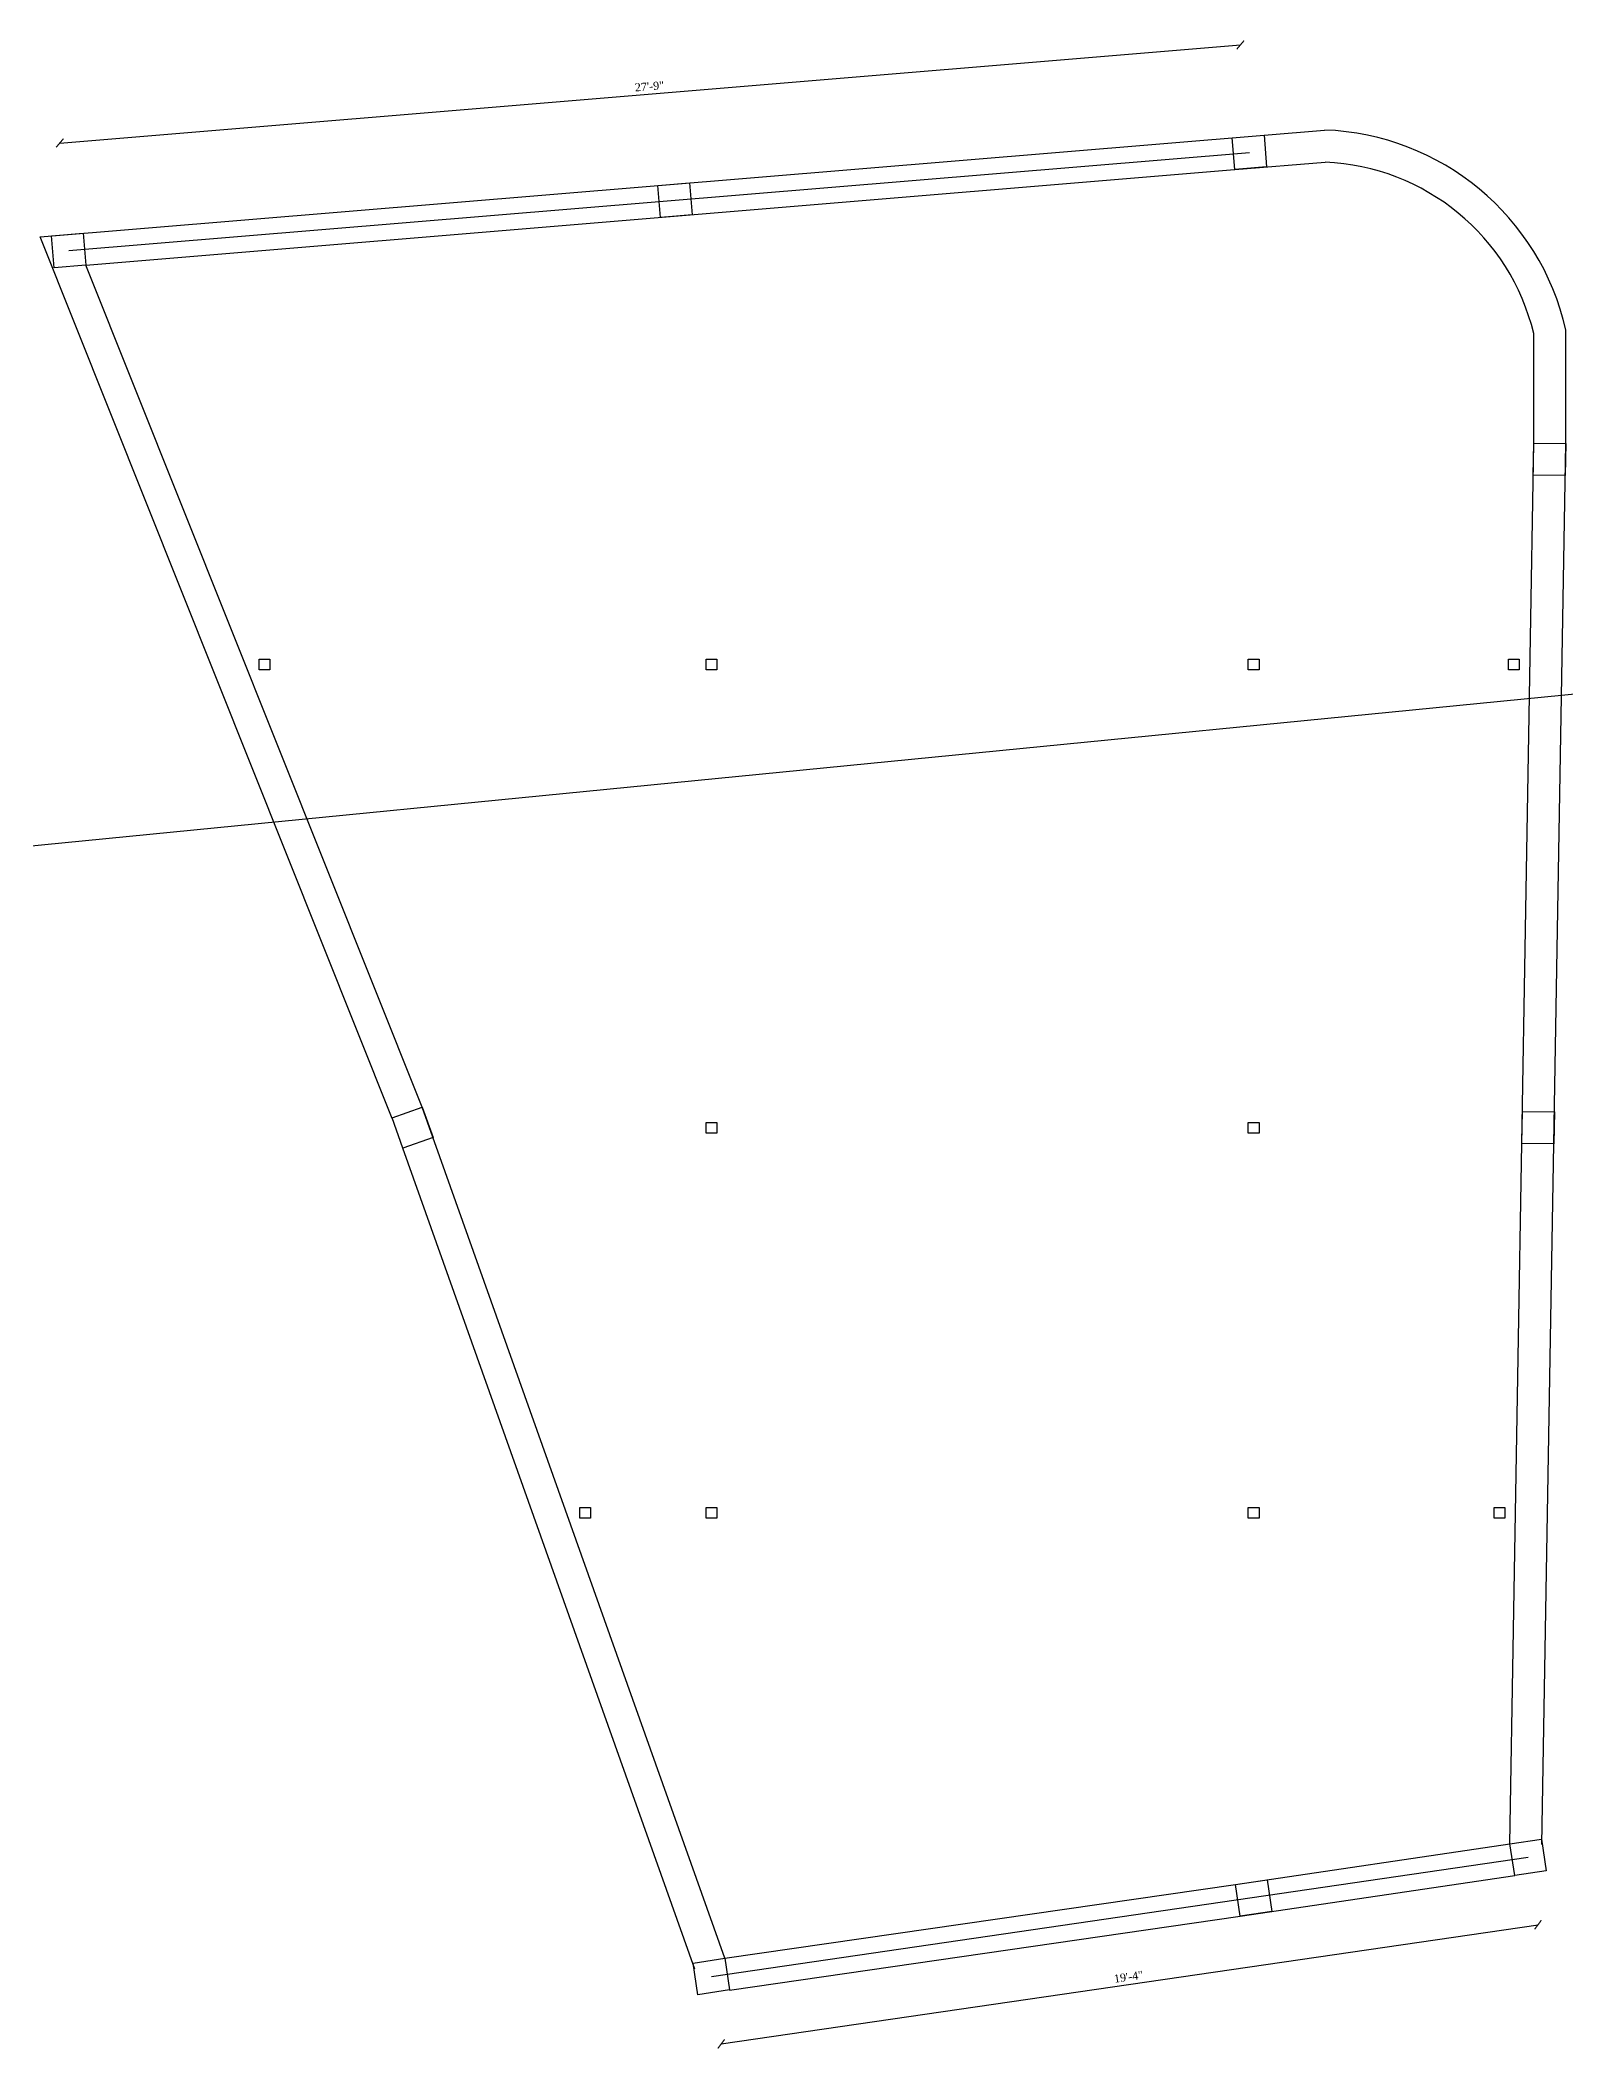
# Model space of a CAD drawing. Header units: inches. Extents: x 62067 to 68611, y -6056 to -4501.
# Drawn here: x 63748 to 64177, y -5066 to -4501 of the extents above; entities that cross this region are included whole.
import ezdxf

# ---------------------------------------------------------------- set-up
doc = ezdxf.new("R2010")
doc.units = ezdxf.units.IN
doc.header["$MEASUREMENT"] = 0
doc.layers.add('ELEVATION', color=6, linetype='Continuous', lineweight=30)
doc.styles.get("Standard").update_dxf_attribs({"font": 'times.ttf'})
doc.dimstyles.get("Standard").update_dxf_attribs({"dimtxt": 2.25, "dimasz": 2.25, "dimexe": 0.18, "dimexo": 0.0625, "dimgap": 1, "dimtad": 1, "dimdec": 1, "dimzin": 0, "dimdsep": 46, "dimlunit": 4, "dimtxsty": 'Standard', "dimblk": 'ARCHTICK', "dimcen": 0.09, "dimse1": 1, "dimse2": 1, "dimadec": 0, "dimazin": 0, "dimtfac": 1, "dimtdec": 1, "dimtofl": 0, "dimtmove": 0, "dimatfit": 3, "dimldrblk": 'ARCHTICK', "dimfxl": 1, "dimtolj": 1, "dimtzin": 0, "dimarcsym": 0})

# ---------------------------------------------------------------- blocks, each defined once
blk = doc.blocks.new('_ArchTick')
at = {"color": 0, "linetype": 'ByBlock', "const_width": 0.15}
blk.add_lwpolyline([(-0.5, -0.5), (0.5, 0.5)], dxfattribs=at)
blk = doc.blocks.new('*D656')
at = {"layer": 'Defpoints', "color": 0, "transparency": 16777216}
for p in [(64166.42, -5011.98), (64169.19, -5030.94), (63936.85, -5045.5)]:
    blk.add_point(p, dxfattribs=at)
at = {"layer": 'ELEVATION', "color": 0, "lineweight": -2, "transparency": 16777216}
blk.add_line((63939.62, -5064.46), (64169.19, -5030.94), dxfattribs=at)
at = {"layer": 'ELEVATION', "color": 0, "lineweight": -2, "transparency": 16777216, "xscale": 2.25, "yscale": 2.25, "zscale": 2.25}
for p, rotation in [((64169.19, -5030.94), 8.307572764890892), ((63939.62, -5064.46), 188.3075727648909)]:
    blk.add_blockref('_ArchTick', p, dxfattribs=dict(at, rotation=rotation))
at = {"layer": 'ELEVATION', "color": 0, "transparency": 16777216, "insert": (64054.09, -5045.58), "char_height": 2.25, "attachment_point": 5, "rotation": 8.3076}
blk.add_mtext('\\A1;19\'-4"', dxfattribs=at)
blk = doc.blocks.new('*D657')
at = {"layer": 'Defpoints', "color": 0, "transparency": 16777216}
for p in [(64085.55, -4502.28), (64088.06, -4532.5), (63756.21, -4560.1)]:
    blk.add_point(p, dxfattribs=at)
at = {"layer": 'ELEVATION', "color": 0, "lineweight": -2, "transparency": 16777216}
blk.add_line((63753.7, -4529.88), (64085.55, -4502.28), dxfattribs=at)
at = {"layer": 'ELEVATION', "color": 0, "lineweight": -2, "transparency": 16777216, "xscale": 2.25, "yscale": 2.25, "zscale": 2.25}
for p, rotation in [((64085.55, -4502.28), 4.754313452421121), ((63753.7, -4529.88), 184.7543134524211)]:
    blk.add_blockref('_ArchTick', p, dxfattribs=dict(at, rotation=rotation))
at = {"layer": 'ELEVATION', "color": 0, "transparency": 16777216, "insert": (63919.45, -4513.94), "char_height": 2.25, "attachment_point": 5, "rotation": 4.7543}
blk.add_mtext('\\A1;27\'-9"', dxfattribs=at)

msp = doc.modelspace()

# ---------------------------------------------------------------- linework, layer by layer
at = {"layer": 'ELEVATION'}
for p, q in [((63748.2, -4556.25), (64092.18, -4527.65)), ((64092.18, -4527.65), (64109.21, -4526.23)), ((63756.21, -4560.1), (64088.06, -4532.5)), ((64083.95, -4537.36), (64109.41, -4535.24)), ((63761.07, -4564.22), (64092.92, -4536.62)), ((63847.17, -4804.23), (63748.2, -4556.25)), ((63855.59, -4801.05), (63761.07, -4564.22)), ((64168, -4614.25), (64168, -4583.49)), ((64177, -4614.4), (64177, -4582.45)), ((64161.3, -5008.19), (64168, -4614.25)), ((64170.3, -5008.34), (64177, -4614.4)), ((63940.64, -5040.39), (63855.59, -4801.05)), ((63932.16, -5043.4), (63850.12, -4812.54)), ((64084.15, -5019.67), (64161.3, -5008.19)), ((63936.85, -5045.5), (64166.42, -5011.98)), ((63940.64, -5040.39), (64084.15, -5019.67)), ((64085.48, -5028.57), (64162.63, -5017.09)), ((63941.93, -5049.3), (64085.48, -5028.57))]:
    msp.add_line(p, q, dxfattribs=at)
msp.add_xline((65550.3, -4549.67), (0.9951761, 0.0981049), dxfattribs=at)
for points in [[(64083.21, -4528.39), (64092.18, -4527.65), (64092.92, -4536.62), (64083.95, -4537.36)], [(63921.76, -4541.82), (63930.73, -4541.07), (63931.48, -4550.04), (63922.51, -4550.79)], [(63751.35, -4555.99), (63760.32, -4555.25), (63761.07, -4564.22), (63752.1, -4564.96)], [(64168, -4614.25), (64177, -4614.4), (64176.85, -4623.4), (64167.85, -4623.25)], [(63809.73, -4675.05), (63812.73, -4675.05), (63812.73, -4678.05), (63809.73, -4678.05)], [(63935.35, -4675.05), (63938.35, -4675.05), (63938.35, -4678.05), (63935.35, -4678.05)], [(64087.77, -4675.05), (64090.77, -4675.05), (64090.77, -4678.05), (64087.77, -4678.05)], [(64160.92, -4675.05), (64163.92, -4675.05), (64163.92, -4678.05), (64160.92, -4678.05)], [(63847.11, -4804.06), (63855.59, -4801.05), (63858.61, -4809.53), (63850.12, -4812.54)], [(63935.35, -4805.3), (63938.35, -4805.3), (63938.35, -4808.3), (63935.35, -4808.3)], [(64087.77, -4805.3), (64090.77, -4805.3), (64090.77, -4808.3), (64087.77, -4808.3)], [(64164.81, -4802.22), (64173.81, -4802.37), (64173.65, -4811.37), (64164.65, -4811.22)], [(63899.85, -4913.63), (63902.85, -4913.63), (63902.85, -4916.63), (63899.85, -4916.63)], [(63935.35, -4913.63), (63938.35, -4913.63), (63938.35, -4916.63), (63935.35, -4916.63)], [(64087.77, -4913.63), (64090.77, -4913.63), (64090.77, -4916.63), (64087.77, -4916.63)], [(64156.86, -4913.63), (64159.86, -4913.63), (64159.86, -4916.63), (64156.86, -4916.63)], [(64161.3, -5008.19), (64170.21, -5006.87), (64171.53, -5015.77), (64162.63, -5017.09)], [(64084.15, -5019.67), (64093.05, -5018.34), (64094.38, -5027.25), (64085.48, -5028.57)], [(63931.74, -5041.71), (63940.64, -5040.39), (63941.96, -5049.29), (63933.06, -5050.61)]]:
    msp.add_lwpolyline(points, close=True, dxfattribs=at)
for radius, start, end in [(72.14, 12.71, 87.9502), (63.14, 13.5896, 87.4808)]:
    msp.add_arc((64106.63, -4598.32), radius, start, end, dxfattribs=at)

# ---------------------------------------------------------------- dimensions: what is measured, and where the dimension line sits
for p1, p2, distance, picture, middle in [((63756.21, -4560.1), (64088.06, -4532.5), 30.33, '*D657', (63919.45, -4513.94)), ((63936.85, -5045.5), (64166.42, -5011.98), -19.16, '*D656', (64054.09, -5045.58))]:
    dim = msp.add_aligned_dim(p1=p1, p2=p2, distance=distance, dimstyle='Standard', dxfattribs=at)
    dim.commit()
    dim.dimension.update_dxf_attribs({"geometry": picture, "text_midpoint": middle})

doc.saveas('drawing.dxf')
